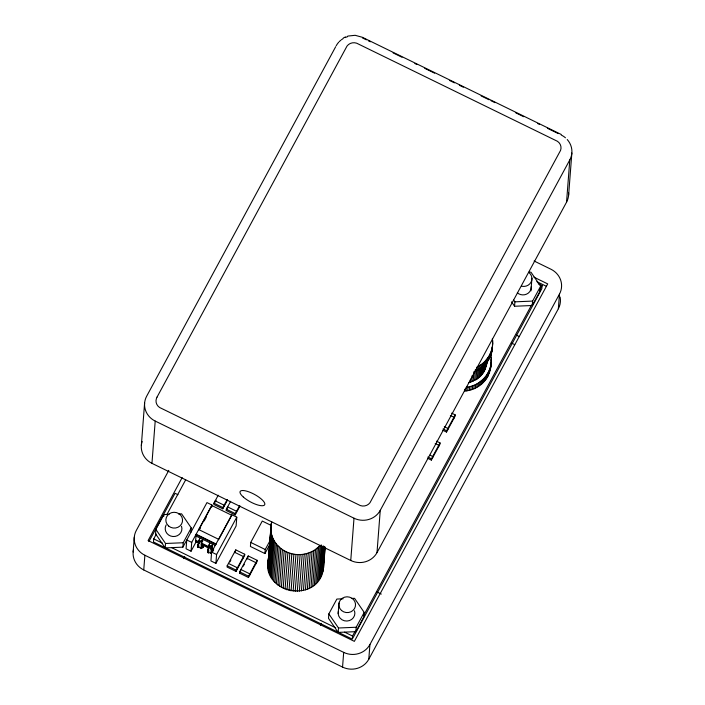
<?xml version="1.0" encoding="UTF-8"?>
<svg xmlns="http://www.w3.org/2000/svg" width="705" height="705" viewBox="0 0 705 705"><rect width="100%" height="100%" fill="white"/><g stroke="black" fill="none" stroke-linecap="round" stroke-linejoin="round"><path stroke-width="1.06" d="M195.611 541.202L199.392 543.053C193.611 546.093 203.719 551.284 203.155 544.921L202.996 546.992M490.601 356.377L490.742 354.536C494.531 369.993 481.806 385.811 466.349 387.248L466.067 390.931L464.436 391.099L464.577 389.257M492.39 346.922C492.266 358.131 484.229 368.354 473.742 371.932M492.372 338.603C494.355 350.147 487.525 362.123 477.012 366.997L475.972 379.704L468.684 382.78M325.146 547.283L323.56 567.825C319.057 605.877 257.545 593.284 268.94 556.254M323.56 567.825L323.463 561.929M133.139 552.006L134.267 537.298M141.344 445.401L144.596 403.119M560.131 297.069A19.52 18.427 4.4 0 1 558.342 308.781L368.794 659.228A19.52 18.427 4.4 0 1 342.551 667.089L143.75 569.948L144.877 555.249A19.52 18.427 4.4 0 1 136.329 530.398L168.795 470.376M568.635 192.862A19.52 18.427 4.4 0 1 566.547 202.176L376.999 552.623A19.52 18.427 4.4 0 1 350.755 560.484L151.954 463.344L155.206 421.07A19.52 18.427 4.4 0 1 146.658 396.219L335.686 46.733M156.343 534.055L153.725 538.893L153.487 542.004L164.371 547.318M169.103 514.333L163.904 514.553L155.875 529.385L155.541 533.8L165.199 547.9L182.877 547.159L206.97 502.586L211.941 505.018L211.791 506.974M163.772 516.316L163.904 514.553M165.199 547.9L165.534 543.485L155.875 529.385M182.877 547.159L183.212 542.744L191.24 527.904L181.582 513.813L178.462 513.936M190.896 532.319L191.24 527.904M191.725 542.401L186.754 539.968L186.076 548.79L191.046 551.222L191.725 542.401L211.941 505.018M197.523 547.106L197.682 545.035M197.717 546.481L197.876 544.41M197.638 547.512L198.237 543.837M198.457 547.406L199.013 540.153L199.859 538.594M200.943 548.613L201.498 541.361L202.529 539.457M202.044 548.349L202.37 544.207M202.529 542.136L202.688 540.065M202.917 544.295L202.679 547.406L202.45 544.78M203.066 547.644L203.225 545.573M207.658 551.336L207.816 549.265L209.27 547.9M207.578 552.367L208.178 548.693M208.319 553.293L208.953 545.009L209.799 543.449M218.224 495.227L213.923 503.167L213.826 504.454L222.771 508.825L227.574 499.951M210.883 553.469L211.438 546.225L212.469 544.313M211.606 552.112L210.927 560.933L215.897 563.365L236.113 525.983L236.792 517.162L231.822 514.729L211.606 552.112L216.576 554.535L215.897 563.365M212.064 552.174L212.549 545.961M212.698 551.222L212.857 549.151M222.771 508.825L222.868 507.538L227.169 499.598M224.031 506.49L224.137 505.203L215.184 500.832L215.087 502.119L216.1 500.25M240 506.023L235.197 514.897L226.252 510.526L226.349 509.239L230.65 501.299M227.186 565.771L227.089 567.058L236.034 571.429L244.626 555.54L244.732 554.253L235.778 549.882L227.186 565.771L236.14 570.142L236.034 571.429M235.197 514.897L235.294 513.61L239.594 505.67M236.457 512.561L236.563 511.275L227.609 506.904L226.252 510.526M235.778 549.882L234.844 552.729M237.303 569.094L237.4 567.807L228.455 563.436M239.515 573.13L239.612 571.843L248.204 555.954L257.158 560.325L257.052 561.612L248.46 577.501L239.515 573.13L240.784 570.794M243.366 557.875L243.463 556.589L234.518 552.218M246.847 559.576L246.944 558.289L255.889 562.66L255.792 563.947M248.107 557.241L248.204 555.954M270.984 525.322L262.278 521.065L250.733 542.427L250.416 546.472L264.93 553.557L269.451 545.203M248.46 577.501L248.565 576.214L257.158 560.325M249.729 575.165L249.826 573.879L240.881 569.508M264.93 553.557L265.239 549.512L270.262 540.233M267.944 564.256L271.601 521.656L271.355 524.899M267.97 566.221L271.169 523.577M269.354 550.852L269.689 546.525M270.024 542.198L270.35 537.871M270.773 532.469L271.099 528.142M268.164 568.186L270.799 529.464M268.508 570.134L271.337 533.368L270.993 531.42M269.002 572.046L271.83 535.289L271.337 533.368M269.645 573.923L272.474 537.166L271.83 535.289M270.438 575.756L273.267 538.99L272.474 537.166M271.372 577.518L274.201 540.761L273.267 538.99M272.447 579.219L275.276 542.453L274.201 540.761M273.646 580.841L276.475 544.075L275.276 542.453M274.968 582.365L277.796 545.608L276.475 544.075M276.413 583.802L279.242 547.045L277.796 545.608M277.964 585.132L280.793 548.367L279.242 547.045M279.612 586.348L282.441 549.592L280.793 548.367M281.357 587.45L284.185 550.684L282.441 549.592M283.172 588.419L286.001 551.663L284.185 550.684M285.067 589.265L287.896 552.5L286.001 551.663M287.023 589.97L289.852 553.205L287.896 552.5M289.024 590.534L291.852 553.777L289.852 553.205M291.059 590.957L293.888 554.201L291.852 553.777M293.13 591.239L295.959 554.483L293.888 554.201M295.21 591.372L298.039 554.615C306.252 554.87 314.58 551.513 320.052 545.335L317.224 582.092M297.29 591.363L300.118 554.597M299.369 591.195L302.198 554.438M301.423 590.896L304.252 554.13M303.45 590.438L306.278 553.681M305.432 589.847L308.261 553.09M307.362 589.116L310.191 552.359M309.222 588.252L312.051 551.486M311.011 587.256L313.84 550.49M312.72 586.128L315.549 549.371M314.324 584.894L317.153 548.137M315.831 583.546L318.66 546.78M318.501 580.541L321.251 544.868M319.647 578.911L322.141 546.472M320.66 577.201L323.075 545.846M321.542 575.421L323.78 546.225M322.264 573.579L324.344 546.551M323.965 555.443L324.133 553.275M322.855 571.693L324.679 547.908M323.287 569.772L325.031 547.062M343.106 598.801L336.867 599.056L328.838 613.896L328.504 618.303L338.153 632.403L355.831 631.662L363.859 616.822L364.203 612.416L354.544 598.316L351.425 598.448M338.171 613.535L338.999 603.004M338.153 632.403L338.497 627.996L328.838 613.896M342.551 667.089L343.688 652.381L144.877 555.249M350.755 560.484L354.007 518.21L155.206 421.07M355.153 631.187L352.526 636.025L352.288 639.135L339.431 632.852M355.831 631.662L356.175 627.247L364.203 612.416M368.794 659.228L369.922 644.529L559.479 294.082A19.52 18.427 4.4 0 0 550.922 269.222L534.108 261.009M376.999 552.623L380.251 510.349L569.799 159.903A19.52 18.427 4.4 0 0 567.234 139.546M427.768 458.347L431.354 460.101L431.451 458.814L440.043 442.925L436.465 441.171M432.614 457.757L432.711 456.47L430.032 455.166M438.677 446.547L438.774 445.26L435.196 443.515M440.043 442.925L439.946 444.212L431.354 460.101M442.934 430.314L446.512 432.059L446.618 430.773L455.21 414.884L451.632 413.139M447.781 429.724L447.878 428.437L444.3 426.692M453.844 418.514L453.941 417.228L450.363 415.474M455.21 414.884L455.104 416.17L446.512 432.059M466.067 390.931L467.679 390.667L467.961 386.992M467.679 390.667L469.274 390.332L469.556 386.657M470.217 382.348L470.464 379.193M469.274 390.332L470.852 389.9L471.134 386.225M471.724 381.819L472.209 375.518M470.852 389.9L472.403 389.398L472.685 385.723M473.187 381.202L473.839 372.795M472.403 389.398L473.91 388.808L474.192 385.133M475.258 371.341L475.399 369.508M474.606 380.497L475.337 371.041M473.91 388.808L475.39 388.138L475.672 384.463M475.972 379.704L477.285 378.832L478.008 369.385M475.39 388.138L476.818 387.389L477.1 383.714M478.166 369.931L478.448 366.248M477.285 378.832L478.528 377.889L479.259 368.433M476.818 387.389L478.201 386.569L478.483 382.894M479.55 369.103L479.832 365.428M478.528 377.889L479.708 376.867L480.361 368.459M478.201 386.569L479.532 385.67L479.823 381.995M480.88 368.213L481.162 364.538M479.708 376.867L480.819 375.774L481.462 367.367M479.532 385.67L480.81 384.71L481.101 381.035M482.158 367.243L482.44 363.568M480.819 375.774L481.85 374.611L482.493 366.212M480.81 384.71L482.035 383.679L482.317 380.004M481.85 374.611L482.793 373.394L483.656 362.537M482.793 373.394L483.656 372.117L484.22 364.767M482.035 383.679L483.181 382.586L483.471 378.911M484.529 365.119L484.811 361.445M483.656 372.117L484.432 370.795L484.917 364.494M484.432 370.795L485.119 369.42L485.604 363.119M483.181 382.586L484.273 381.431L484.555 377.757M485.613 363.965L485.895 360.29M485.119 369.42L486.106 362.767M485.701 368.019L486.521 362.37M484.273 381.431L485.287 380.224L485.569 376.54M486.626 362.758L486.908 359.083M486.194 366.574L486.908 360.898M486.582 365.102L487.04 361.515M485.287 380.224L486.23 378.955L486.512 375.28M487.569 361.498L487.851 357.823M486.23 378.955L487.093 377.651L487.375 373.967M488.433 360.185L488.715 356.51M487.093 377.651L487.878 376.294L488.16 372.619M489.217 358.827L489.499 355.153M487.878 376.294L488.865 371.218M489.922 357.435L490.204 353.76M488.583 374.893L489.482 369.79M490.539 356.007L490.821 352.324M489.2 373.465L490.01 368.327M491.077 354.544L491.359 350.861M489.728 372.002L490.46 366.838M491.006 360.37L491.218 357.611M491.517 353.055L491.799 349.372M492.425 341.987L492.566 340.145M490.178 370.513L490.812 365.322M491.323 359.162L490.53 369.006M491.87 351.539L492.161 347.865M492.451 344.454L492.663 341.696M490.795 367.472L491.332 360.713M492.143 350.015L492.68 343.247M528.873 272.253L530.953 272.165L540.603 286.265L540.268 290.671L532.24 305.512L514.562 306.252L514.897 301.837L513.698 300.074M530.944 290.857L531.931 278.202M532.24 305.512L532.583 301.097L540.603 286.265M538.232 283.701L542.083 285.578L541.837 288.689L352.817 638.166M558.342 308.781L559.479 294.082M566.547 202.176L569.799 159.903M568.609 195.267L571.861 152.994M486.873 363.613L487.067 362.106M213.06 551.081L213.095 549.777M207.816 549.265C206.706 551.583 209.72 553.91 211.8 552.605M182.163 477.611L148.103 540.576L354.359 641.356L547.706 283.895L533.888 277.144M148.922 541.59L175.043 493.288L177.942 494.699M166.821 514.694L185.671 479.841M198.651 530.063L211.897 505.564L231.778 515.284L218.532 539.774M183.714 558.58L184.754 556.65M199.568 529.464L200.59 527.578M204.159 520.986L206.195 517.214M191.046 551.222L196.228 541.634M202.458 540.383L201.427 542.286L198.942 541.07M212.399 545.238L211.368 547.142L208.883 545.926M216.576 554.535L236.792 517.162M229.874 561.92L230.879 560.052M236.14 570.142L244.732 554.253M243.304 566.124L244.318 564.256M320.387 625.361L321.436 623.432M363.524 615.703L531.605 304.939M539.466 290.416L542.083 285.578M197.99 546.948L199.092 546.155M207.931 551.803L209.032 551.01M343.238 38.079L345.424 36.942M347.75 36.087L355.161 35.303L362.361 37.286L561.136 134.408M514.897 301.837L532.583 301.097M165.534 543.485L183.212 542.744M338.497 627.996L356.175 627.247M295.959 554.483L298.039 554.615M362.449 37.911L366.406 39.85M368.38 40.811L370.363 41.78M393.108 52.893L402.009 57.246M414.866 63.529L416.849 64.49M424.754 68.359L434.65 73.188M449.482 80.441L454.434 82.855M459.378 85.27L463.335 87.208M481.136 95.906L489.05 99.766M491.024 100.736L494.98 102.666M515.752 112.818L523.665 116.686M537.51 123.446L539.492 124.415M547.406 128.284L558.281 133.597M536.849 281.639L546.507 286.362M516.439 335.175L519.338 336.593M511.812 343.212L514.712 344.63M443.031 429.028L446.618 430.773M427.873 457.06L431.451 458.814M213.923 503.167L222.868 507.538M226.349 509.239L235.294 513.61M376.47 591.707L381.308 594.068M250.733 542.427L265.239 549.512M198.678 529.543L218.55 539.263M216.03 543.934L196.149 534.223L195.585 541.572L199.365 543.423M196.105 534.769L215.986 544.48M196.008 536.056L214.937 545.309M199.013 540.153L201.498 541.361M208.953 545.009L211.438 546.225M195.682 540.286L199.471 542.136M201.357 543.062L208.936 546.763M210.83 547.688L213.668 549.072M201.286 543.978L208.865 547.679M210.76 548.605L213.597 549.997M201.26 544.348L208.839 548.049M210.725 548.975L213.571 550.358M239.612 571.843L248.565 576.214M153.725 538.893L162.626 543.247M171.526 547.591L335.712 627.811M344.622 632.165L352.526 636.025M166.345 548.287L337.457 631.891M201.762 546.41L202.291 546.851M511.548 301.846L514.562 306.252M369.922 644.529A19.52 18.427 4.4 0 1 343.688 652.381M143.75 569.948A19.52 18.427 4.4 0 1 133.501 549.618M529.164 272.72A8.363 7.896 4.4 0 1 531.032 282.194A8.363 7.896 4.4 0 1 521.841 286.256M354.474 610.777A8.363 7.896 4.4 0 1 346.966 621.043A8.363 7.896 4.4 0 1 338.338 611.447M181.511 526.265A8.363 7.896 4.4 0 1 172.91 536.514A8.363 7.896 4.4 0 1 166.107 525.005M531.279 286.653A8.363 7.896 4.4 0 1 526.529 294.161A8.363 7.896 4.4 0 1 517.338 292.831M561.25 135.052A19.52 18.427 4.4 0 1 565.454 137.801M336.206 45.772A19.52 18.427 4.4 0 1 338.532 42.432M339.087 41.824A19.52 18.427 4.4 0 1 340.912 40.159M341.572 39.656A19.52 18.427 4.4 0 1 342.956 38.731M345.186 37.568A19.52 18.427 4.4 0 1 347.556 36.695M151.954 463.344A19.52 18.427 4.4 0 1 142.128 441.462M380.251 510.349A19.52 18.427 4.4 0 1 354.007 518.21M157.048 397.091L156.475 398.351A8.345 7.87 4.4 0 0 159.612 407.499L360.361 505.582A8.345 7.87 4.4 0 0 370.01 502.691L560.554 150.412A8.345 7.87 4.4 0 0 557.408 141.273L356.66 43.19A8.345 7.87 4.4 0 0 347.01 46.081L157.048 397.091M168.618 526.018A8.363 7.896 4.4 0 0 182.392 521.894A8.363 7.896 4.4 0 0 171.623 512.658A8.363 7.896 4.4 0 0 168.618 526.018M341.59 610.53A8.363 7.896 4.4 0 0 355.364 606.406A8.363 7.896 4.4 0 0 344.586 597.17A8.363 7.896 4.4 0 0 341.59 610.53M243.384 497.087A13.941 4.248 28.4 0 0 264.322 505.185A13.941 4.248 28.4 0 0 249.544 492.116A13.941 4.248 28.4 0 0 243.384 497.087"/></g></svg>
